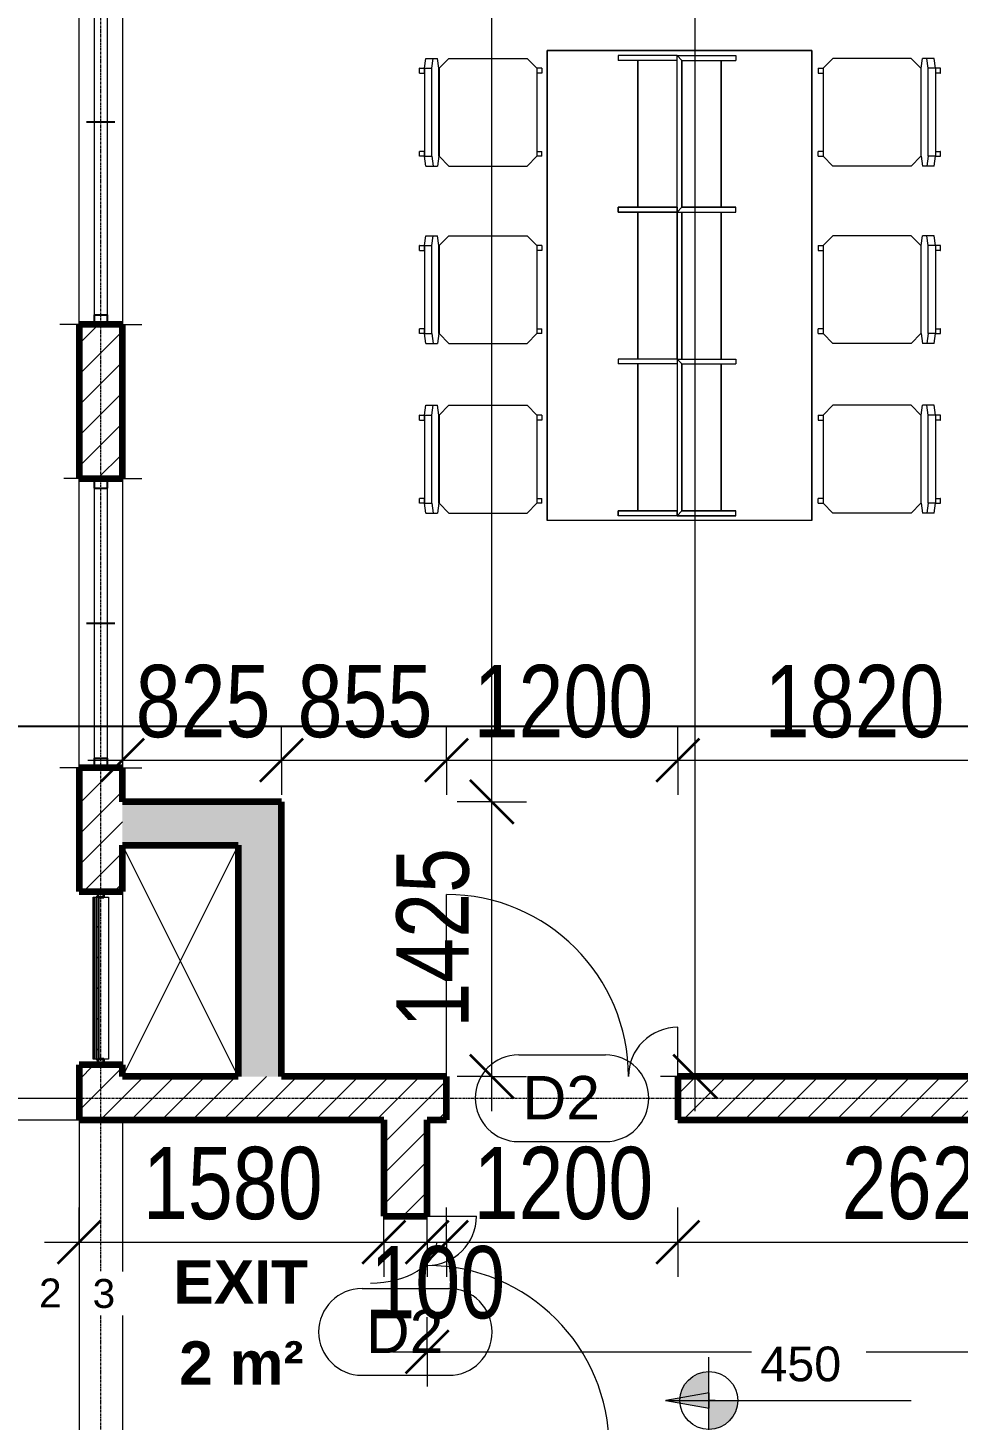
# Model space of a CAD drawing. Header units: millimetres. Extents: x -35190 to 411743, y -233114 to 23872.
# Drawn here: x -11092 to -6266, y -1773 to 5450 of the extents above; entities that cross this region are included whole.
import ezdxf

# ---------------------------------------------------------------- set-up
doc = ezdxf.new("R2010")
doc.units = ezdxf.units.MM
doc.linetypes.add('Grid Line', pattern=[22.225, 12.7, -3.175, 3.175, -3.175])
for name, color, linetype, lineweight in [('A-ANNO-DIMS', 211, 'Continuous', 9), ('A-ANNO-DIMS-75', 211, 'Continuous', 9), ('A-AREA', 32, 'Continuous', 18), ('A-AREA-IDEN', 2, 'Continuous', 9), ('A-DETL-THIN', 151, 'Continuous', 18), ('A-DOOR', 31, 'Continuous', 18), ('A-DOOR-IDEN', 31, 'Continuous', 9), ('A-FLOR', 192, 'Continuous', 18), ('A-GLAZ', 151, 'Continuous', 18), ('A-GLAZ-CURT', 52, 'Continuous', 18), ('A-GLAZ-CWMG', 51, 'Continuous', 18), ('A-WALL', 113, 'Continuous', 18), ('A-WALL-PATT', 111, 'Continuous', 18), ('G-ANNO-DIMS', 111, 'Continuous', 9), ('G-ANNO-TEXT', 231, 'Continuous', 9), ('G-IMPT', 8, 'Continuous', 18), ('I-FURN', 30, 'Continuous', 18), ('S-GRID', 1, 'Continuous', 9), ('S-STRS', 31, 'Continuous', 18), ('S-STRS-ANNO', 31, 'Continuous', 18)]:
    doc.layers.add(name, color=color, linetype=linetype, lineweight=lineweight)
doc.styles.add('Arial_1', font='arial.ttf', dxfattribs={"height": 150})
doc.styles.add('Arial_10', font='arial.ttf', dxfattribs={"height": 225})
doc.styles.add('Arial_3', font='arial.ttf', dxfattribs={"width": 0.8, "height": 375})
doc.styles.add('Arial_9', font='arial.ttf', dxfattribs={"height": 180})
doc.styles.add('Arial_B', font='arialbd.ttf', dxfattribs={"height": 225})
doc.dimstyles.new('main_4_5mm', dxfattribs={"dimscale": 304.8, "dimtxt": 382.597275, "dimasz": 0.738189, "dimexe": 0.590551, "dimexo": 0.0625, "dimgap": 0.024606, "dimtad": 1, "dimdec": 0, "dimzin": 0, "dimdsep": 46, "dimtxsty": 'Arial_3', "dimblk1": 'OBLIQUE', "dimblk2": 'OBLIQUE', "dimsah": 1, "dimcen": 0.09, "dimdle": 0.590551, "dimazin": 0, "dimtfac": 1, "dimtdec": 4, "dimtix": 1, "dimtmove": 0, "dimatfit": 3, "dimfxl": 0.590551, "dimfxlon": 1, "dimtvp": 1, "dimtolj": 1, "dimtzin": 0, "dimarcsym": 2})
doc.dimstyles.new('main_4_5mm_1', dxfattribs={"dimscale": 304.8, "dimtxt": 382.597275, "dimasz": 0.738189, "dimexe": 0.590551, "dimexo": 0.0625, "dimgap": 0.024606, "dimtad": 1, "dimdec": 0, "dimzin": 0, "dimdsep": 46, "dimtxsty": 'Arial_3', "dimblk1": 'OBLIQUE', "dimblk2": 'OBLIQUE', "dimsah": 1, "dimcen": 0.09, "dimdle": 0.590551, "dimazin": 0, "dimtfac": 1, "dimtdec": 4, "dimtix": 1, "dimtmove": 1, "dimatfit": 3, "dimfxl": 0.590551, "dimfxlon": 1, "dimtvp": 1, "dimtolj": 1, "dimtzin": 0, "dimarcsym": 2})
doc.dimstyles.new('main_4_5mm_2', dxfattribs={"dimscale": 304.8, "dimtxt": 382.597275, "dimasz": 0.738189, "dimexe": 0.590551, "dimexo": 0.0625, "dimgap": 0.024606, "dimtad": 1, "dimdec": 0, "dimzin": 0, "dimdsep": 46, "dimtxsty": 'Arial_3', "dimblk1": 'OBLIQUE', "dimblk2": 'OBLIQUE', "dimsah": 1, "dimcen": 0.09, "dimdle": 0.590551, "dimazin": 0, "dimtfac": 1, "dimtdec": 4, "dimtix": 1, "dimtmove": 0, "dimatfit": 3, "dimfxl": 0.590551, "dimfxlon": 1, "dimtvp": 1, "dimtolj": 1, "dimtzin": 0, "dimarcsym": 2})
pattern_1 = [(45, (0, 0), (-79.5495, 79.5495), [])]

# ---------------------------------------------------------------- blocks, each defined once
blk = doc.blocks.new('Sliding - 2L - SL2_1 X 1_8-416756-GROUND FLOOR')
at = {"layer": 'A-GLAZ'}
for p, q in [((-723.8, 112.5), (-723.8, 212.5)), ((1376.2, 112.5), (1376.2, 212.5)), ((1326.2, 35), (-673.8, 35)), ((-673.8, -35), (1326.2, -35)), ((-723.8, -112.5), (-723.8, -192.5)), ((1376.2, -112.5), (1376.2, -212.5))]:
    blk.add_line(p, q, dxfattribs=at)
at = {"layer": 'A-GLAZ', "lineweight": 25}
for p, q in [((326.2, -75), (326.2, 72.5)), ((-673.8, 35), (-723.8, 35)), ((-673.8, -35), (-673.8, 35)), ((1376.2, 35), (1326.2, 35)), ((1326.2, -35), (1326.2, 35)), ((-723.8, -35), (-673.8, -35)), ((1326.2, -35), (1376.2, -35))]:
    blk.add_line(p, q, dxfattribs=at)
blk = doc.blocks.new('Sliding - 2L - SL1_5 X 1_8-424779-GROUND FLOOR')
at = {"layer": 'A-GLAZ'}
for p, q in [((-423.8, 112.5), (-423.8, 212.5)), ((1076.2, 112.5), (1076.2, 212.5)), ((1026.2, 35), (-373.8, 35)), ((-373.8, -35), (1026.2, -35)), ((-423.8, -112.5), (-423.8, -192.5)), ((1076.2, -112.5), (1076.2, -212.5))]:
    blk.add_line(p, q, dxfattribs=at)
at = {"layer": 'A-GLAZ', "lineweight": 25}
for p, q in [((326.2, -75), (326.2, 72.5)), ((-373.8, 35), (-423.8, 35)), ((-373.8, -35), (-373.8, 35)), ((1076.2, 35), (1026.2, 35)), ((1026.2, -35), (1026.2, 35)), ((-423.8, -35), (-373.8, -35)), ((1026.2, -35), (1076.2, -35))]:
    blk.add_line(p, q, dxfattribs=at)
blk = doc.blocks.new('Double - Offset 1 - 1200 x 2100mm Sgl Swing-501792-GROUND FLOOR')
at = {"layer": 'A-DOOR'}
for p, q in [((-366, -112.5), (-366, -368)), ((834, -112.5), (834, -1057))]:
    blk.add_line(p, q, dxfattribs=at)
for centre, radius, start, end in [((-366, -112.5), 255.5, 270, 0), ((834, -112.5), 944.5, 180, 270)]:
    blk.add_arc(centre, radius, start, end, dxfattribs=at)
blk = doc.blocks.new('Double - Offset 1 - 1200 x 2100mm Sgl Swing-501791-GROUND FLOOR')
at = {"layer": 'A-DOOR'}
for p, q in [((834, 112.5), (834, 1057)), ((-366, 112.5), (-366, 368))]:
    blk.add_line(p, q, dxfattribs=at)
for centre, radius, start, end in [((834, 112.5), 944.5, 90, 180), ((-366, 112.5), 255.5, 360, 90)]:
    blk.add_arc(centre, radius, start, end, dxfattribs=at)
blk = doc.blocks.new('School05 - 12ZCVC05_dwg-579463-GROUND FLOOR')
at = {"layer": 'G-IMPT', "lineweight": 9}
for p, q in [((1371.6, 2438.4), (0, 2438.4)), ((0, 2438.4), (0, 0)), ((0, 0), (0, 2438.4)), ((0, 2438.4), (1371.6, 2438.4)), ((673.1, 2413), (368.3, 2413)), ((368.3, 2413), (368.3, 2387.6)), ((673.1, 2413), (368.3, 2413)), ((368.3, 2413), (368.3, 2387.6)), ((673.1, 2387.6), (368.3, 2387.6)), ((673.1, 2387.6), (368.3, 2387.6)), ((469.9, 2387.6), (469.9, 1625.6)), ((469.9, 1625.6), (469.9, 2387.6)), ((673.1, 1600.2), (673.1, 2413)), ((673.1, 2413), (698.5, 2387.6)), ((673.1, 2387.6), (673.1, 2413)), ((673.1, 2413), (698.5, 2387.6)), ((673.1, 2413), (977.9, 2413)), ((673.1, 2413), (977.9, 2413)), ((673.1, 1600.2), (673.1, 2413)), ((698.5, 1625.6), (698.5, 2387.6)), ((698.5, 2387.6), (977.9, 2387.6)), ((698.5, 2387.6), (977.9, 2387.6)), ((698.5, 2387.6), (698.5, 1625.6)), ((901.7, 2387.6), (901.7, 1625.6)), ((901.7, 1625.6), (901.7, 2387.6)), ((977.9, 2413), (977.9, 2387.6)), ((977.9, 2413), (977.9, 2387.6)), ((1371.6, 2438.4), (1371.6, 0)), ((1371.6, 0), (1371.6, 2438.4)), ((368.3, 1625.6), (368.3, 1600.2)), ((368.3, 1625.6), (673.1, 1625.6)), ((673.1, 1625.6), (368.3, 1625.6)), ((368.3, 1600.2), (368.3, 1625.6)), ((368.3, 1600.2), (673.1, 1600.2)), ((673.1, 1600.2), (368.3, 1600.2)), ((469.9, 1600.2), (469.9, 838.2)), ((469.9, 838.2), (469.9, 1600.2)), ((673.1, 1600.2), (698.5, 1625.6)), ((673.1, 1625.6), (673.1, 1600.2)), ((673.1, 1600.2), (698.5, 1625.6)), ((673.1, 838.2), (673.1, 1600.2)), ((673.1, 1600.2), (698.5, 1600.2)), ((673.1, 1600.2), (977.9, 1600.2)), ((673.1, 1600.2), (977.9, 1600.2)), ((673.1, 1600.2), (673.1, 838.2)), ((977.9, 1625.6), (698.5, 1625.6)), ((698.5, 1625.6), (977.9, 1625.6)), ((698.5, 838.2), (698.5, 1600.2)), ((698.5, 1600.2), (698.5, 838.2)), ((901.7, 1600.2), (901.7, 838.2)), ((901.7, 838.2), (901.7, 1600.2)), ((977.9, 1600.2), (977.9, 1625.6)), ((977.9, 1600.2), (977.9, 1625.6)), ((673.1, 838.2), (368.3, 838.2)), ((368.3, 838.2), (368.3, 812.8)), ((673.1, 838.2), (368.3, 838.2)), ((368.3, 838.2), (368.3, 812.8)), ((673.1, 812.8), (368.3, 812.8)), ((673.1, 812.8), (368.3, 812.8)), ((469.9, 812.8), (469.9, 50.8)), ((469.9, 50.8), (469.9, 812.8)), ((673.1, 838.2), (698.5, 838.2)), ((673.1, 838.2), (673.1, 25.4)), ((673.1, 838.2), (698.5, 812.8)), ((673.1, 838.2), (698.5, 812.8)), ((673.1, 838.2), (977.9, 838.2)), ((673.1, 838.2), (673.1, 812.8)), ((673.1, 838.2), (977.9, 838.2)), ((673.1, 838.2), (673.1, 25.4)), ((698.5, 50.8), (698.5, 812.8)), ((698.5, 812.8), (977.9, 812.8)), ((698.5, 812.8), (977.9, 812.8)), ((698.5, 812.8), (698.5, 50.8)), ((901.7, 812.8), (901.7, 50.8)), ((901.7, 50.8), (901.7, 812.8)), ((977.9, 838.2), (977.9, 812.8)), ((977.9, 838.2), (977.9, 812.8)), ((1371.6, 0), (0, 0)), ((368.3, 50.8), (368.3, 25.4)), ((368.3, 50.8), (673.1, 50.8)), ((673.1, 50.8), (368.3, 50.8)), ((368.3, 25.4), (368.3, 50.8)), ((673.1, 25.4), (368.3, 25.4)), ((673.1, 25.4), (368.3, 25.4)), ((673.1, 25.4), (698.5, 50.8)), ((698.5, 50.8), (673.1, 25.4)), ((673.1, 25.4), (673.1, 50.8)), ((977.9, 25.4), (673.1, 25.4)), ((673.1, 25.4), (977.9, 25.4)), ((977.9, 50.8), (698.5, 50.8)), ((698.5, 50.8), (977.9, 50.8)), ((977.9, 25.4), (977.9, 50.8)), ((977.9, 25.4), (977.9, 50.8)), ((1371.6, 0), (0, 0))]:
    blk.add_line(p, q, dxfattribs=at)
blk = doc.blocks.new('School05 - School05-579469-GROUND FLOOR')
blk.add_blockref('School05 - 12ZCVC05_dwg-579463-GROUND FLOOR', (0, 0))
blk = doc.blocks.new('Armless_Chair_987 - 12ZSTG19_dwg-581259-GROUND FLOOR')
at = {"layer": 'G-IMPT', "lineweight": 9}
for p, q in [((-608, 228.6), (-609.6, 228.6)), ((-609.6, 203.2), (-609.6, 228.6)), ((-609.6, 228.6), (-584.2, 228.6)), ((-584.2, 203.2), (-584.2, 228.6)), ((-583.6, 228.6), (-576.8, 279.4)), ((-583.6, 228.6), (-583.6, -228.6)), ((-583.6, 228.6), (-545.8, 228.6)), ((-576.8, 279.4), (-575.2, 279.4)), ((-576.8, 279.4), (-539, 279.4)), ((-545.8, 228.6), (-539, 279.4)), ((-545.8, -228.6), (-545.8, 228.6)), ((-539, 279.4), (-515.2, 279.4)), ((-508.3, 228.6), (-515.2, 279.4)), ((-508.3, -228.6), (-508.3, 228.6)), ((-457.2, 279.4), (-508, 228.6)), ((-508, 228.6), (-508, -228.6)), ((-457.2, 279.4), (-50.8, 279.4)), ((-50.8, 279.4), (0, 228.6)), ((25.4, 228.6), (0, 228.6)), ((0, 228.6), (0, -228.6)), ((25.4, 228.6), (25.4, 203.2)), ((-608, 203.2), (-609.6, 203.2)), ((-609.6, 203.2), (-584.2, 203.2)), ((25.4, 203.2), (0, 203.2)), ((-609.6, -228.6), (-609.6, -203.2)), ((-584.2, -203.2), (-609.6, -203.2)), ((-609.6, -203.2), (-608, -203.2)), ((-584.2, -228.6), (-584.2, -203.2)), ((0, -203.2), (25.4, -203.2)), ((25.4, -228.6), (25.4, -203.2)), ((-608, -228.6), (-609.6, -228.6)), ((-584.2, -228.6), (-609.6, -228.6)), ((-576.8, -279.4), (-583.6, -228.6)), ((-583.6, -228.6), (-545.8, -228.6)), ((-576.8, -279.4), (-575.2, -279.4)), ((-576.8, -279.4), (-539, -279.4)), ((-545.8, -228.6), (-539, -279.4)), ((-539, -279.4), (-515.2, -279.4)), ((-508.3, -228.6), (-515.2, -279.4)), ((-508, -228.6), (-457.2, -279.4)), ((-457.2, -279.4), (-50.8, -279.4)), ((0, -228.6), (-50.8, -279.4)), ((25.4, -228.6), (0, -228.6))]:
    blk.add_line(p, q, dxfattribs=at)
blk = doc.blocks.new('Armless_Chair_987 - Armless_Chair_987-581265-GROUND FLOOR')
blk.add_blockref('Armless_Chair_987 - 12ZSTG19_dwg-581259-GROUND FLOOR', (0, 0))
blk = doc.blocks.new('Armless_Chair_987 - Armless_Chair_987-581879-GROUND FLOOR')
at = {"extrusion": (0, 0, -1), "zscale": -1, "rotation": 180}
blk.add_blockref('Armless_Chair_987 - 12ZSTG19_dwg-581259-GROUND FLOOR', (0, 0), dxfattribs=at)
blk = doc.blocks.new('grill panel - grill panel-V31-GROUND FLOOR')
at = {"layer": 'A-GLAZ-CURT'}
for p, q in [((-420, -32.3), (-420, -24.6)), ((-420, -39.4), (-420, -32.3)), ((420, -32.3), (-420, -32.3)), ((420, -39.4), (-420, -39.4)), ((420, -24.6), (420, -32.3)), ((420, -32.3), (420, -39.4))]:
    blk.add_line(p, q, dxfattribs=at)
blk = doc.blocks.new('grill panel - grill panel-V47-GROUND FLOOR')
at = {"layer": 'A-GLAZ-CURT'}
h = blk.add_hatch(dxfattribs=at)
h.set_pattern_fill('FP_33', color=256, style=0, pattern_type=2)
h.set_pattern_definition([(135, (519.68, 10713.6), (-79.5495, -79.5495), [])])
h.paths.add_polyline_path([(420, -10.4), (-420, -10.4), (-420, -24.6), (420, -24.6)])
for p, q in [((-420, 15), (-420, 39.4)), ((-420, 39.4), (420, 39.4)), ((420, 39.4), (420, 15))]:
    blk.add_line(p, q, dxfattribs=at)
at = {"layer": 'A-GLAZ-CURT', "lineweight": 25}
for p, q in [((-420, -10.4), (-420, -24.6)), ((420, -10.4), (-420, -10.4)), ((-420, -24.6), (420, -24.6)), ((420, -24.6), (420, -10.4))]:
    blk.add_line(p, q, dxfattribs=at)
blk = doc.blocks.new('Rectangular Mullion - 30mm Square-V48-GROUND FLOOR')
at = {"layer": 'A-GLAZ-CWMG'}
h = blk.add_hatch(dxfattribs=at)
h.set_pattern_fill('FP_34', color=256, style=0, pattern_type=2)
h.set_pattern_definition([(225, (69.68, -10713.6), (79.5495, -79.5495), [])])
h.paths.add_polyline_path([(0, -15), (-30, -15), (-30, 15), (0, 15)])
at = {"layer": 'A-GLAZ-CWMG', "lineweight": 35}
for p, q in [((-30, 15), (0, 15)), ((-30, -15), (-30, 15)), ((0, 15), (0, -15)), ((0, -15), (-30, -15))]:
    blk.add_line(p, q, dxfattribs=at)
blk = doc.blocks.new('Rectangular Mullion - 30mm Square-V49-GROUND FLOOR')
at = {"layer": 'A-GLAZ-CWMG', "lineweight": 35}
for p, q in [((0, 15), (-30, 15)), ((-30, 15), (-30, -15)), ((0, -15), (0, 15)), ((-30, -15), (0, -15))]:
    blk.add_line(p, q, dxfattribs=at)
blk = doc.blocks.new('DIMBLOCK6-GROUND FLOOR')
at = {"layer": 'A-ANNO-DIMS-75', "lineweight": 35, "transparency": 16777216}
for p, q in [((-8685.9, 1434.7), (-8798.4, 1547.2)), ((-8685.9, 1434.7), (-8573.4, 1322.2)), ((-8685.9, 9.7), (-8798.4, 122.2)), ((-8685.9, 9.7), (-8573.4, -102.8))]:
    blk.add_line(p, q, dxfattribs=at)
at = {"layer": 'A-ANNO-DIMS-75', "transparency": 16777216}
for p, q in [((-8685.9, 1434.7), (-8865.9, 1434.7)), ((-8685.9, -170.3), (-8685.9, 1434.7)), ((-8685.9, 1434.7), (-8505.9, 1434.7)), ((-8685.9, 9.7), (-8865.9, 9.7)), ((-8685.9, 9.7), (-8505.9, 9.7))]:
    blk.add_line(p, q, dxfattribs=at)
at = {"layer": 'A-ANNO-DIMS-75', "color": 0, "transparency": 16777216, "insert": (-9180.3, 263.1), "char_height": 375, "width": 1101.88, "attachment_point": 1, "rotation": 90, "line_spacing_factor": 0.941778, "style": 'Arial_3'}
blk.add_mtext('1425', dxfattribs=at)
blk = doc.blocks.new('_Oblique')
at = {"color": 0, "linetype": 'ByBlock', "lineweight": -2}
blk.add_line((-0.5, -0.5), (0.5, 0.5), dxfattribs=at)
blk = doc.blocks.new('DIMBLOCK7-GROUND FLOOR')
at = {"layer": 'A-ANNO-DIMS-75', "transparency": 16777216}
for p, q in [((-8685.9, 1434.7), (-8685.9, 14289.7)), ((-8685.9, 14109.7), (-8865.9, 14109.7)), ((-8685.9, 14109.7), (-8505.9, 14109.7)), ((-8685.9, 1434.7), (-8865.9, 1434.7)), ((-8685.9, 1434.7), (-8505.9, 1434.7))]:
    blk.add_line(p, q, dxfattribs=at)
at = {"layer": 'A-ANNO-DIMS-75', "lineweight": 35, "transparency": 16777216}
for p, q in [((-8685.9, 14109.7), (-8798.4, 14222.2)), ((-8685.9, 14109.7), (-8573.4, 13997.2)), ((-8685.9, 1434.7), (-8798.4, 1547.2)), ((-8685.9, 1434.7), (-8573.4, 1322.2))]:
    blk.add_line(p, q, dxfattribs=at)
at = {"layer": 'A-ANNO-DIMS-75', "color": 0, "transparency": 16777216, "insert": (-9180.3, 7198.3), "char_height": 375, "width": 1377.35, "attachment_point": 1, "rotation": 90, "line_spacing_factor": 0.941778, "style": 'Arial_3'}
blk.add_mtext('12675', dxfattribs=at)
blk = doc.blocks.new('DIMBLOCK19-GROUND FLOOR')
at = {"layer": 'A-ANNO-DIMS-75', "transparency": 16777216}
for p, q in [((-7630.7, -170.3), (-7630.7, 14289.7)), ((-7630.7, 14109.7), (-7810.7, 14109.7)), ((-7630.7, 14109.7), (-7450.7, 14109.7)), ((-7630.7, 9.7), (-7810.7, 9.7)), ((-7630.7, 9.7), (-7450.7, 9.7))]:
    blk.add_line(p, q, dxfattribs=at)
at = {"layer": 'A-ANNO-DIMS-75', "lineweight": 35, "transparency": 16777216}
for p, q in [((-7630.7, 14109.7), (-7743.2, 14222.2)), ((-7630.7, 14109.7), (-7518.2, 13997.2)), ((-7630.7, 9.7), (-7743.2, 122.2)), ((-7630.7, 9.7), (-7518.2, -102.8))]:
    blk.add_line(p, q, dxfattribs=at)
at = {"layer": 'A-ANNO-DIMS-75', "color": 0, "transparency": 16777216, "insert": (-8125, 6485.8), "char_height": 375, "width": 1377.35, "attachment_point": 1, "rotation": 90, "line_spacing_factor": 0.941778, "style": 'Arial_3'}
blk.add_mtext('14100', dxfattribs=at)
blk = doc.blocks.new('DIMBLOCK20-GROUND FLOOR')
at = {"layer": 'A-ANNO-DIMS-75', "transparency": 16777216}
for p, q in [((-10826.1, -849.5), (-10826.1, -669.5)), ((-9246.1, -849.5), (-9246.1, -669.5)), ((-11006.1, -849.5), (-9066.1, -849.5)), ((-10826.1, -849.5), (-10826.1, -1029.5)), ((-9246.1, -849.5), (-9246.1, -1029.5))]:
    blk.add_line(p, q, dxfattribs=at)
at = {"layer": 'A-ANNO-DIMS-75', "lineweight": 35, "transparency": 16777216}
for p, q in [((-10826.1, -849.5), (-10713.6, -737)), ((-9246.1, -849.5), (-9133.6, -737)), ((-10826.1, -849.5), (-10938.6, -962)), ((-9246.1, -849.5), (-9358.6, -962))]:
    blk.add_line(p, q, dxfattribs=at)
at = {"layer": 'A-ANNO-DIMS-75', "color": 0, "transparency": 16777216, "insert": (-10495.2, -355.2), "char_height": 375, "width": 1101.88, "attachment_point": 1, "line_spacing_factor": 0.941778, "style": 'Arial_3'}
blk.add_mtext('1580', dxfattribs=at)
blk = doc.blocks.new('DIMBLOCK80-GROUND FLOOR')
at = {"layer": 'A-ANNO-DIMS-75', "transparency": 16777216}
for p, q in [((-9021.1, -849.5), (-9021.1, -669.5)), ((-8921.1, -849.5), (-8921.1, -669.5)), ((-9201.1, -849.5), (-8921.1, -849.5)), ((-9021.1, -849.5), (-9021.1, -1029.5)), ((-8921.1, -849.5), (-8921.1, -1029.5))]:
    blk.add_line(p, q, dxfattribs=at)
at = {"layer": 'A-ANNO-DIMS-75', "lineweight": 35, "transparency": 16777216}
for p, q in [((-9021.1, -849.5), (-8908.6, -737)), ((-8921.1, -849.5), (-8808.6, -737)), ((-9021.1, -849.5), (-9133.6, -962)), ((-8921.1, -849.5), (-9033.6, -962))]:
    blk.add_line(p, q, dxfattribs=at)
at = {"layer": 'A-ANNO-DIMS-75', "transparency": 16777216}
blk.add_ellipse((-9315.4, -849.5), major_axis=(344.3, 0), ratio=0.61802, start_param=4.712389, end_param=6.283185, dxfattribs=at)
at = {"layer": 'A-ANNO-DIMS-75', "color": 0, "transparency": 16777216, "insert": (-9315.4, -869.8), "char_height": 375, "width": 826.41, "attachment_point": 1, "line_spacing_factor": 0.941778, "style": 'Arial_3'}
blk.add_mtext('100', dxfattribs=at)
blk = doc.blocks.new('DIMBLOCK81-GROUND FLOOR')
at = {"layer": 'A-ANNO-DIMS-75', "transparency": 16777216}
for p, q in [((-8921.1, -849.5), (-8921.1, -669.5)), ((-7721.1, -849.5), (-7721.1, -669.5)), ((-8921.1, -849.5), (-7721.1, -849.5)), ((-8921.1, -849.5), (-8921.1, -1029.5)), ((-7721.1, -849.5), (-7721.1, -1029.5))]:
    blk.add_line(p, q, dxfattribs=at)
at = {"layer": 'A-ANNO-DIMS-75', "lineweight": 35, "transparency": 16777216}
for p, q in [((-8921.1, -849.5), (-8808.6, -737)), ((-7721.1, -849.5), (-7608.6, -737)), ((-8921.1, -849.5), (-9033.6, -962)), ((-7721.1, -849.5), (-7833.6, -962))]:
    blk.add_line(p, q, dxfattribs=at)
at = {"layer": 'A-ANNO-DIMS-75', "color": 0, "transparency": 16777216, "insert": (-8780.2, -355.2), "char_height": 375, "width": 1101.88, "attachment_point": 1, "line_spacing_factor": 0.941778, "style": 'Arial_3'}
blk.add_mtext('1200', dxfattribs=at)
blk = doc.blocks.new('DIMBLOCK82-GROUND FLOOR')
at = {"layer": 'A-ANNO-DIMS-75', "transparency": 16777216}
for p, q in [((-7721.1, -849.5), (-7721.1, -669.5)), ((-5101.1, -849.5), (-5101.1, -669.5)), ((-7721.1, -849.5), (-5101.1, -849.5)), ((-7721.1, -849.5), (-7721.1, -1029.5)), ((-5101.1, -849.5), (-5101.1, -1029.5))]:
    blk.add_line(p, q, dxfattribs=at)
at = {"layer": 'A-ANNO-DIMS-75', "lineweight": 35, "transparency": 16777216}
for p, q in [((-7721.1, -849.5), (-7608.6, -737)), ((-5101.1, -849.5), (-4988.6, -737)), ((-7721.1, -849.5), (-7833.6, -962)), ((-5101.1, -849.5), (-5213.6, -962))]:
    blk.add_line(p, q, dxfattribs=at)
at = {"layer": 'A-ANNO-DIMS-75', "color": 0, "transparency": 16777216, "insert": (-6870.2, -355.2), "char_height": 375, "width": 1101.88, "attachment_point": 1, "line_spacing_factor": 0.941778, "style": 'Arial_3'}
blk.add_mtext('2620', dxfattribs=at)
blk = doc.blocks.new('DIMBLOCK176-GROUND FLOOR')
at = {"layer": 'A-ANNO-DIMS-75', "transparency": 16777216}
for p, q in [((-10601.1, 1650.7), (-10601.1, 1830.7)), ((-9776.1, 1650.7), (-9776.1, 1830.7)), ((-10781.1, 1650.7), (-9776.1, 1650.7)), ((-10601.1, 1650.7), (-10601.1, 1470.7)), ((-9776.1, 1650.7), (-9776.1, 1470.7))]:
    blk.add_line(p, q, dxfattribs=at)
at = {"layer": 'A-ANNO-DIMS-75', "lineweight": 35, "transparency": 16777216}
for p, q in [((-10601.1, 1650.7), (-10488.6, 1763.2)), ((-9776.1, 1650.7), (-9663.6, 1763.2)), ((-10601.1, 1650.7), (-10713.6, 1538.2)), ((-9776.1, 1650.7), (-9888.6, 1538.2))]:
    blk.add_line(p, q, dxfattribs=at)
at = {"layer": 'A-ANNO-DIMS-75', "color": 0, "transparency": 16777216, "insert": (-10532.9, 2145), "char_height": 375, "width": 826.41, "attachment_point": 1, "line_spacing_factor": 0.941778, "style": 'Arial_3'}
blk.add_mtext('825', dxfattribs=at)
blk = doc.blocks.new('DIMBLOCK177-GROUND FLOOR')
at = {"layer": 'A-ANNO-DIMS-75', "transparency": 16777216}
for p, q in [((-9776.1, 1650.7), (-9776.1, 1830.7)), ((-8921.1, 1650.7), (-8921.1, 1830.7)), ((-9776.1, 1650.7), (-8921.1, 1650.7)), ((-9776.1, 1650.7), (-9776.1, 1470.7)), ((-8921.1, 1650.7), (-8921.1, 1470.7))]:
    blk.add_line(p, q, dxfattribs=at)
at = {"layer": 'A-ANNO-DIMS-75', "lineweight": 35, "transparency": 16777216}
for p, q in [((-9776.1, 1650.7), (-9663.6, 1763.2)), ((-8921.1, 1650.7), (-8808.6, 1763.2)), ((-9776.1, 1650.7), (-9888.6, 1538.2)), ((-8921.1, 1650.7), (-9033.6, 1538.2))]:
    blk.add_line(p, q, dxfattribs=at)
at = {"layer": 'A-ANNO-DIMS-75', "color": 0, "transparency": 16777216, "insert": (-9692.9, 2145), "char_height": 375, "width": 826.41, "attachment_point": 1, "line_spacing_factor": 0.941778, "style": 'Arial_3'}
blk.add_mtext('855', dxfattribs=at)
blk = doc.blocks.new('DIMBLOCK178-GROUND FLOOR')
at = {"layer": 'A-ANNO-DIMS-75', "transparency": 16777216}
for p, q in [((-8921.1, 1650.7), (-8921.1, 1830.7)), ((-7721.1, 1650.7), (-7721.1, 1830.7)), ((-8921.1, 1650.7), (-7721.1, 1650.7)), ((-8921.1, 1650.7), (-8921.1, 1470.7)), ((-7721.1, 1650.7), (-7721.1, 1470.7))]:
    blk.add_line(p, q, dxfattribs=at)
at = {"layer": 'A-ANNO-DIMS-75', "lineweight": 35, "transparency": 16777216}
for p, q in [((-8921.1, 1650.7), (-8808.6, 1763.2)), ((-7721.1, 1650.7), (-7608.6, 1763.2)), ((-8921.1, 1650.7), (-9033.6, 1538.2)), ((-7721.1, 1650.7), (-7833.6, 1538.2))]:
    blk.add_line(p, q, dxfattribs=at)
at = {"layer": 'A-ANNO-DIMS-75', "color": 0, "transparency": 16777216, "insert": (-8780.2, 2145), "char_height": 375, "width": 1101.88, "attachment_point": 1, "line_spacing_factor": 0.941778, "style": 'Arial_3'}
blk.add_mtext('1200', dxfattribs=at)
blk = doc.blocks.new('DIMBLOCK179-GROUND FLOOR')
at = {"layer": 'A-ANNO-DIMS-75', "transparency": 16777216}
for p, q in [((-7721.1, 1650.7), (-7721.1, 1830.7)), ((-5901.1, 1650.7), (-5901.1, 1830.7)), ((-7721.1, 1650.7), (-5901.1, 1650.7)), ((-7721.1, 1650.7), (-7721.1, 1470.7)), ((-5901.1, 1650.7), (-5901.1, 1470.7))]:
    blk.add_line(p, q, dxfattribs=at)
at = {"layer": 'A-ANNO-DIMS-75', "lineweight": 35, "transparency": 16777216}
for p, q in [((-7721.1, 1650.7), (-7608.6, 1763.2)), ((-5901.1, 1650.7), (-5788.6, 1763.2)), ((-7721.1, 1650.7), (-7833.6, 1538.2)), ((-5901.1, 1650.7), (-6013.6, 1538.2))]:
    blk.add_line(p, q, dxfattribs=at)
at = {"layer": 'A-ANNO-DIMS-75', "color": 0, "transparency": 16777216, "insert": (-7270.2, 2145), "char_height": 375, "width": 1101.88, "attachment_point": 1, "line_spacing_factor": 0.941778, "style": 'Arial_3'}
blk.add_mtext('1820', dxfattribs=at)
blk = doc.blocks.new('DIMBLOCK476-GROUND FLOOR')
at = {"layer": 'A-ANNO-DIMS-75', "transparency": 16777216}
for p, q in [((-9021.1, -1419), (-9021.1, -1239)), ((39643.9, -1419), (39643.9, -1239)), ((-9201.1, -1419), (39823.9, -1419)), ((-9021.1, -1419), (-9021.1, -1599)), ((39643.9, -1419), (39643.9, -1599))]:
    blk.add_line(p, q, dxfattribs=at)
at = {"layer": 'A-ANNO-DIMS-75', "lineweight": 35, "transparency": 16777216}
for p, q in [((-9021.1, -1419), (-8908.6, -1306.5)), ((39643.9, -1419), (39756.4, -1306.5)), ((-9021.1, -1419), (-9133.6, -1531.5)), ((39643.9, -1419), (39531.4, -1531.5))]:
    blk.add_line(p, q, dxfattribs=at)
at = {"layer": 'A-ANNO-DIMS-75', "color": 0, "transparency": 16777216, "insert": (14737.5, -924.7), "char_height": 375, "width": 1377.35, "attachment_point": 1, "line_spacing_factor": 0.941778, "style": 'Arial_3'}
blk.add_mtext('48665', dxfattribs=at)
blk = doc.blocks.new('Spot Elevations - M_Spot Elevation - Target Filled-23738-GROUND FLOOR')
at = {"layer": 'G-ANNO-DIMS'}
h = blk.add_hatch(color=256, dxfattribs=at)
edge = h.paths.add_edge_path()
edge.add_line((0, 0), (-2, 0))
edge.add_arc((0, 0), 2, 90, 180, ccw=False)
edge.add_line((0, 2), (0, 0))
h = blk.add_hatch(color=256, dxfattribs=at)
edge = h.paths.add_edge_path()
edge.add_line((0, 0), (2, 0))
edge.add_arc((0, 0), 2, 270, 360, ccw=False)
edge.add_line((0, -2), (0, 0))
for p, q in [((0, -3), (0, 3)), ((-3, 0), (14, 0))]:
    blk.add_line(p, q, dxfattribs=at)
blk.add_circle((0, 0), 2, dxfattribs=at)
blk = doc.blocks.new('M_Door Tag - M_Door Tag-1233-GROUND FLOOR')
at = {"layer": 'A-DOOR-IDEN'}
for p, q in [((-3, 3), (3, 3)), ((-3, -3), (3, -3))]:
    blk.add_line(p, q, dxfattribs=at)
for centre, start, end in [((-3, 0), 90, 270), ((3, 0), 270, 90)]:
    blk.add_arc(centre, 3, start, end, dxfattribs=at)

msp = doc.modelspace()

# ---------------------------------------------------------------- hatches: boundary and pattern name
at = {"layer": 'A-WALL-PATT'}
h = msp.add_hatch(dxfattribs=at)
h.set_pattern_fill('FP_1', color=256, style=0, pattern_type=2)
h.set_pattern_definition(pattern_1)
h.paths.add_polyline_path([(-10601.1, -8640.3), (-10601.1, -2015.3), (-10826.1, -2015.3), (-10826.1, -8640.3)])
h.paths.add_polyline_path([(-10826.1, -215.3), (-10601.1, -215.3), (-10601.1, 69.7), (-10826.1, 69.7)])
h.paths.add_polyline_path([(-10601.1, 969.7), (-10601.1, 1611.7), (-10826.1, 1611.7), (-10826.1, 969.7)])
h.paths.add_polyline_path([(-10601.1, 3111.7), (-10601.1, 3911.7), (-10826.1, 3911.7), (-10826.1, 3111.7)])
h.paths.add_polyline_path([(-10601.1, 6011.7), (-10601.1, 7711.7), (-10826.1, 7711.7), (-10826.1, 6011.7)])
h.paths.add_polyline_path([(-10601.1, 9811.7), (-10601.1, 10630.7), (-10826.1, 10630.7), (-10826.1, 9811.7)])
h.paths.add_polyline_path([(-10826.1, 12730.7), (-10601.1, 12730.7), (-10601.1, 14109.7), (-10826.1, 14109.7)])
for points in [[(-10001.1, 1209.7), (-10001.1, 1434.7), (-10601.1, 1434.7), (-10601.1, 1209.7)], [(-10001.1, 9.7), (-9776.1, 9.7), (-9776.1, 1434.7), (-10001.1, 1434.7), (-10001.1, 812.4)]]:
    msp.add_hatch(color=1, dxfattribs=at).paths.add_polyline_path(points)
h = msp.add_hatch(dxfattribs=at)
h.set_pattern_fill('FP_1', color=256, style=0, pattern_type=2)
h.set_pattern_definition(pattern_1)
h.paths.add_polyline_path([(-10601.1, -215.3), (-8921.1, -215.3), (-8921.1, 9.7), (-10601.1, 9.7)])
h.paths.add_polyline_path([(-7721.1, -215.3), (-5101.1, -215.3), (-5101.1, 9.7), (-7721.1, 9.7)])
h.paths.add_polyline_path([(-3301.1, -215.3), (-2101.1, -215.3), (-2101.1, 9.7), (-3301.1, 9.7)])
h.paths.add_polyline_path([(-576.1, -215.3), (-576.1, 9.7), (-901.1, 9.7), (-901.1, -215.3)])
h = msp.add_hatch(dxfattribs=at)
h.set_pattern_fill('FP_1', color=256, style=0, pattern_type=2)
h.set_pattern_definition(pattern_1)
h.paths.add_polyline_path([(-9246.1, -2015.3), (-9021.1, -2015.3), (-9021.1, -1915.3), (-9246.1, -1915.3)])
h.paths.add_polyline_path([(-9021.1, -715.3), (-9021.1, -215.3), (-9246.1, -215.3), (-9246.1, -715.3)])
at = {"layer": 'G-ANNO-DIMS'}
msp.add_hatch(color=256, dxfattribs=at).paths.add_polyline_path([(-7782.4, -1670.9), (-7557.4, -1710.5), (-7557.4, -1631.2)])

# ---------------------------------------------------------------- linework, layer by layer
msp.add_line((-29362.6, 1827.7), (58473.6, 1827.7))
at = {"layer": 'A-AREA'}
msp.add_line((-10601.1, -215.3), (-10601.1, -2015.3), dxfattribs=at)
at = {"layer": 'A-DETL-THIN'}
for p, q in [((-10001.1, 1209.7), (-10601.1, 9.7)), ((-10001.1, 9.7), (-10601.1, 1209.7)), ((-15226.1, -102.8), (-10826.1, -102.8)), ((-10826.1, -102.8), (-10826.1, -2014.9)), ((-11426.1, -215.7), (-10713.6, -215.7))]:
    msp.add_line(p, q, dxfattribs=at)
at = {"layer": 'A-FLOR'}
for p, q in [((-10601.1, 969.7), (-10601.1, 69.7)), ((-10601.1, -215.3), (-10601.1, -2015.3))]:
    msp.add_line(p, q, dxfattribs=at)
at = {"layer": 'A-WALL'}
for p, q in [((-10826.1, 3911.7), (-10826.1, 6011.7)), ((-10601.1, 6011.7), (-10601.1, 3911.7)), ((-10826.1, 1611.7), (-10826.1, 3111.7)), ((-10601.1, 3111.7), (-10601.1, 1611.7))]:
    msp.add_line(p, q, dxfattribs=at)
at = {"layer": 'A-WALL', "lineweight": 140}
for p, q in [((-10826.1, 3911.7), (-10826.1, 3111.7)), ((-10601.1, 3911.7), (-10826.1, 3911.7)), ((-10601.1, 3111.7), (-10601.1, 3911.7)), ((-10826.1, 3111.7), (-10601.1, 3111.7)), ((-10826.1, 1611.7), (-10826.1, 969.7)), ((-10601.1, 1611.7), (-10826.1, 1611.7)), ((-10601.1, 1434.7), (-10601.1, 1611.7)), ((-9776.1, 1434.7), (-10601.1, 1434.7)), ((-9776.1, 9.7), (-9776.1, 1434.7)), ((-10601.1, 969.7), (-10601.1, 1209.7)), ((-10601.1, 1209.7), (-10001.1, 1209.7)), ((-10001.1, 1209.7), (-10001.1, 9.7)), ((-10826.1, 969.7), (-10601.1, 969.7)), ((-10826.1, 69.7), (-10826.1, -215.3)), ((-10601.1, 69.7), (-10826.1, 69.7)), ((-10601.1, 9.7), (-10601.1, 69.7)), ((-10001.1, 9.7), (-10601.1, 9.7)), ((-8921.1, 9.7), (-9776.1, 9.7)), ((-8921.1, -215.3), (-8921.1, 9.7)), ((-5901.1, 9.7), (-7721.1, 9.7)), ((-7721.1, 9.7), (-7721.1, -215.3)), ((-10826.1, -215.3), (-9246.1, -215.3)), ((-9246.1, -215.3), (-9246.1, -715.3)), ((-9021.1, -215.3), (-8921.1, -215.3)), ((-9021.1, -715.3), (-9021.1, -215.3)), ((-7721.1, -215.3), (-5101.1, -215.3)), ((-9246.1, -715.3), (-9021.1, -715.3))]:
    msp.add_line(p, q, dxfattribs=at)
at = {"layer": 'G-ANNO-DIMS'}
for p, q in [((-7557.4, -1631.2), (-7782.4, -1670.9)), ((-7557.4, -1710.5), (-7557.4, -1631.2)), ((-7782.4, -1670.9), (-7557.4, -1710.5)), ((-7782.4, -1670.9), (-7527.4, -1670.9)), ((-7527.4, -1670.9), (-7559.5, -1670.9))]:
    msp.add_line(p, q, dxfattribs=at)
at = {"layer": 'S-GRID', "linetype": 'Grid Line'}
for p, q in [((-10713.6, -23401.6), (-10713.6, 18871.1)), ((-16035.3, -102.8), (47071.4, -102.8))]:
    msp.add_line(p, q, dxfattribs=at)
at = {"layer": 'S-STRS'}
for p, q in [((-11126.1, -215.3), (-10826.1, -215.3)), ((-10826.1, -215.3), (-10826.1, -2015.3))]:
    msp.add_line(p, q, dxfattribs=at)

# ---------------------------------------------------------------- block references
at = {"layer": 'A-DOOR'}
for name, p, rotation in [('Double - Offset 1 - 1200 x 2100mm Sgl Swing-501792-GROUND FLOOR', (-8087.1, -102.8), 180), ('Double - Offset 1 - 1200 x 2100mm Sgl Swing-501791-GROUND FLOOR', (-9133.6, -1081.3), 269.9999999999999)]:
    msp.add_blockref(name, p, dxfattribs=dict(at, rotation=rotation))
at = {"layer": 'A-DOOR-IDEN', "xscale": 74.99999999999996, "yscale": 74.99999999999996, "zscale": 74.99999999999996}
for p in [(-8321.1, -102.8), (-9133.6, -1315.3)]:
    msp.add_blockref('M_Door Tag - M_Door Tag-1233-GROUND FLOOR', p, dxfattribs=at)
at = {"layer": 'A-GLAZ', "rotation": 269.9999999999999}
for name, p in [('Sliding - 2L - SL2_1 X 1_8-416756-GROUND FLOOR', (-10713.6, 5287.9)), ('Sliding - 2L - SL1_5 X 1_8-424779-GROUND FLOOR', (-10713.6, 2687.9))]:
    msp.add_blockref(name, p, dxfattribs=at)
at = {"layer": 'A-GLAZ-CURT', "rotation": 270}
for name in ['grill panel - grill panel-V31-GROUND FLOOR', 'grill panel - grill panel-V47-GROUND FLOOR']:
    msp.add_blockref(name, (-10713.6, 519.7), dxfattribs=at)
at = {"layer": 'A-GLAZ-CWMG', "rotation": 90}
msp.add_blockref('Rectangular Mullion - 30mm Square-V49-GROUND FLOOR', (-10713.6, 969.7), dxfattribs=at)
at = {"layer": 'A-GLAZ-CWMG', "extrusion": (0, 0, -1), "rotation": 270}
msp.add_blockref('Rectangular Mullion - 30mm Square-V48-GROUND FLOOR', (10713.6, 69.7), dxfattribs=at)
at = {"layer": 'G-ANNO-DIMS', "xscale": 74.99999999999996, "yscale": 74.99999999999996, "zscale": 74.99999999999996}
msp.add_blockref('Spot Elevations - M_Spot Elevation - Target Filled-23738-GROUND FLOOR', (-7559.5, -1670.9), dxfattribs=at)
at = {"layer": 'I-FURN'}
for name, p in [('Armless_Chair_987 - Armless_Chair_987-581265-GROUND FLOOR', (-8451.1, 5012.2)), ('School05 - School05-579469-GROUND FLOOR', (-8397.7, 2893.5)), ('Armless_Chair_987 - Armless_Chair_987-581265-GROUND FLOOR', (-8451.1, 4092.2)), ('Armless_Chair_987 - Armless_Chair_987-581265-GROUND FLOOR', (-8451.1, 3212.2))]:
    msp.add_blockref(name, p, dxfattribs=at)
at = {"layer": 'I-FURN', "rotation": 180}
for p in [(-6967.3, 5012.2), (-6967.3, 4092.2), (-6967.3, 3212.2)]:
    msp.add_blockref('Armless_Chair_987 - Armless_Chair_987-581879-GROUND FLOOR', p, dxfattribs=at)

# ---------------------------------------------------------------- texts
at = {"layer": 'A-AREA-IDEN', "char_height": 225, "attachment_point": 1, "style": 'Arial_B'}
for s, insert, width in [('EXIT', (-10337.1, -943.1), 865.822), ('2 m²', (-10307.5, -1364), 793.671)]:
    msp.add_mtext(s, dxfattribs=dict(at, insert=insert, width=width))
at = {"layer": 'A-DOOR-IDEN', "char_height": 225, "width": 493.038, "attachment_point": 1, "style": 'Arial_10'}
for insert in [(-8526.1, 12.6), (-9338.6, -1199.9)]:
    msp.add_mtext('D2', dxfattribs=dict(at, insert=insert))
at = {"layer": 'S-STRS-ANNO', "insert": (-11033.8, -1038.3), "char_height": 150, "width": 138.441, "attachment_point": 1, "line_spacing_factor": 0.941778, "style": 'Arial_1'}
msp.add_mtext('2', dxfattribs=at)

# ---------------------------------------------------------------- dimensions: what is measured, and where the dimension line sits
at = {"layer": 'A-ANNO-DIMS'}
for base, p1, p2, override, picture, middle in [((-8685.9, 14109.7), (-8865.9, 1434.7), (-8865.9, 14109.7), {"dimpost": '<>', "dimfxl": 12675}, 'DIMBLOCK7-GROUND FLOOR', (-8884.9, 7772.2)), ((-7630.7, 14109.7), (-7810.7, 9.7), (-7810.7, 14109.7), {"dimpost": '<>', "dimfxl": 14100}, 'DIMBLOCK19-GROUND FLOOR', (-7829.6, 7059.7)), ((-8685.9, 1434.7), (-8865.9, 9.7), (-8865.9, 1434.7), {"dimpost": '<>', "dimfxl": 1425}, 'DIMBLOCK6-GROUND FLOOR', (-8884.9, 722.2))]:
    dim = msp.add_linear_dim(base=base, p1=p1, p2=p2, angle=90, dimstyle='main_4_5mm', override=override, dxfattribs=at)
    dim.commit()
    dim.dimension.update_dxf_attribs({"geometry": picture, "text_midpoint": middle})
for base, p1, p2, dimstyle, override, picture, middle in [((-9776.1, 1650.7), (-10601.1, 1830.7), (-9776.1, 1470.7), 'main_4_5mm', {"dimpost": '<>', "dimfxl": 900.124991}, 'DIMBLOCK176-GROUND FLOOR', (-10188.6, 1849.7)), ((-8921.1, 1650.7), (-9776.1, 1470.7), (-8921.1, 1470.7), 'main_4_5mm', {"dimpost": '<>', "dimfxl": 855}, 'DIMBLOCK177-GROUND FLOOR', (-9348.6, 1849.7)), ((-7721.1, 1650.7), (-8921.1, 1470.7), (-7721.1, 1470.7), 'main_4_5mm', {"dimpost": '<>', "dimfxl": 1200}, 'DIMBLOCK178-GROUND FLOOR', (-8321.1, 1849.7)), ((-5901.1, 1650.7), (-7721.1, 1470.7), (-5901.1, 1470.7), 'main_4_5mm', {"dimpost": '<>', "dimfxl": 1820}, 'DIMBLOCK179-GROUND FLOOR', (-6811.1, 1849.7)), ((-9246.1, -849.5), (-10826.1, -669.5), (-9246.1, -669.5), 'main_4_5mm', {"dimpost": '<>', "dimfxl": 1580}, 'DIMBLOCK20-GROUND FLOOR', (-10036.1, -650.6)), ((-7721.1, -849.5), (-8921.1, -669.5), (-7721.1, -669.5), 'main_4_5mm', {"dimpost": '<>', "dimfxl": 1200}, 'DIMBLOCK81-GROUND FLOOR', (-8321.1, -650.6)), ((-5101.1, -849.5), (-7721.1, -669.5), (-5101.1, -669.5), 'main_4_5mm', {"dimpost": '<>', "dimfxl": 2620}, 'DIMBLOCK82-GROUND FLOOR', (-6411.1, -650.6)), ((39643.9, -1419), (-9021.1, -1239), (39643.9, -1239), 'main_4_5mm_2', {"dimpost": '<>', "dimfxl": 48665}, 'DIMBLOCK476-GROUND FLOOR', (15311.4, -1220.1))]:
    dim = msp.add_linear_dim(base=base, p1=p1, p2=p2, dimstyle=dimstyle, override=override, dxfattribs=at)
    dim.commit()
    dim.dimension.update_dxf_attribs({"geometry": picture, "text_midpoint": middle})
dim = msp.add_linear_dim(base=(-8921.1, -849.5), p1=(-9021.1, -669.5), p2=(-8921.1, -669.5), dimstyle='main_4_5mm_1', override={"dimpost": '<>', "dimfxl": 100}, dxfattribs=at)
dim.commit()
dim.dimension.update_dxf_attribs({"geometry": 'DIMBLOCK80-GROUND FLOOR', "text_midpoint": (-8902.2, -1119.8), "dimtype": 160})

# ---------------------------------------------------------------- next in the draw order: texts
at = {"layer": 'G-ANNO-DIMS', "insert": (-7292.6, -1391.2), "char_height": 180, "width": 502.45, "attachment_point": 1, "line_spacing_factor": 0.941778, "style": 'Arial_9', "bg_fill": 3, "box_fill_scale": 1.25, "bg_fill_color": 256, "bg_fill_true_color": 13158600, "bg_fill_transparency": 0}
msp.add_mtext('450', dxfattribs=at)
at = {"layer": 'G-ANNO-TEXT', "color": 7, "insert": (-10755.9, -1040.8), "char_height": 150, "width": 144.304, "attachment_point": 1, "style": 'Arial_1', "bg_fill": 3, "box_fill_scale": 1.25, "bg_fill_color": 256, "bg_fill_true_color": 13158600, "bg_fill_transparency": 0}
msp.add_mtext('3', dxfattribs=at)

doc.saveas('drawing.dxf')
